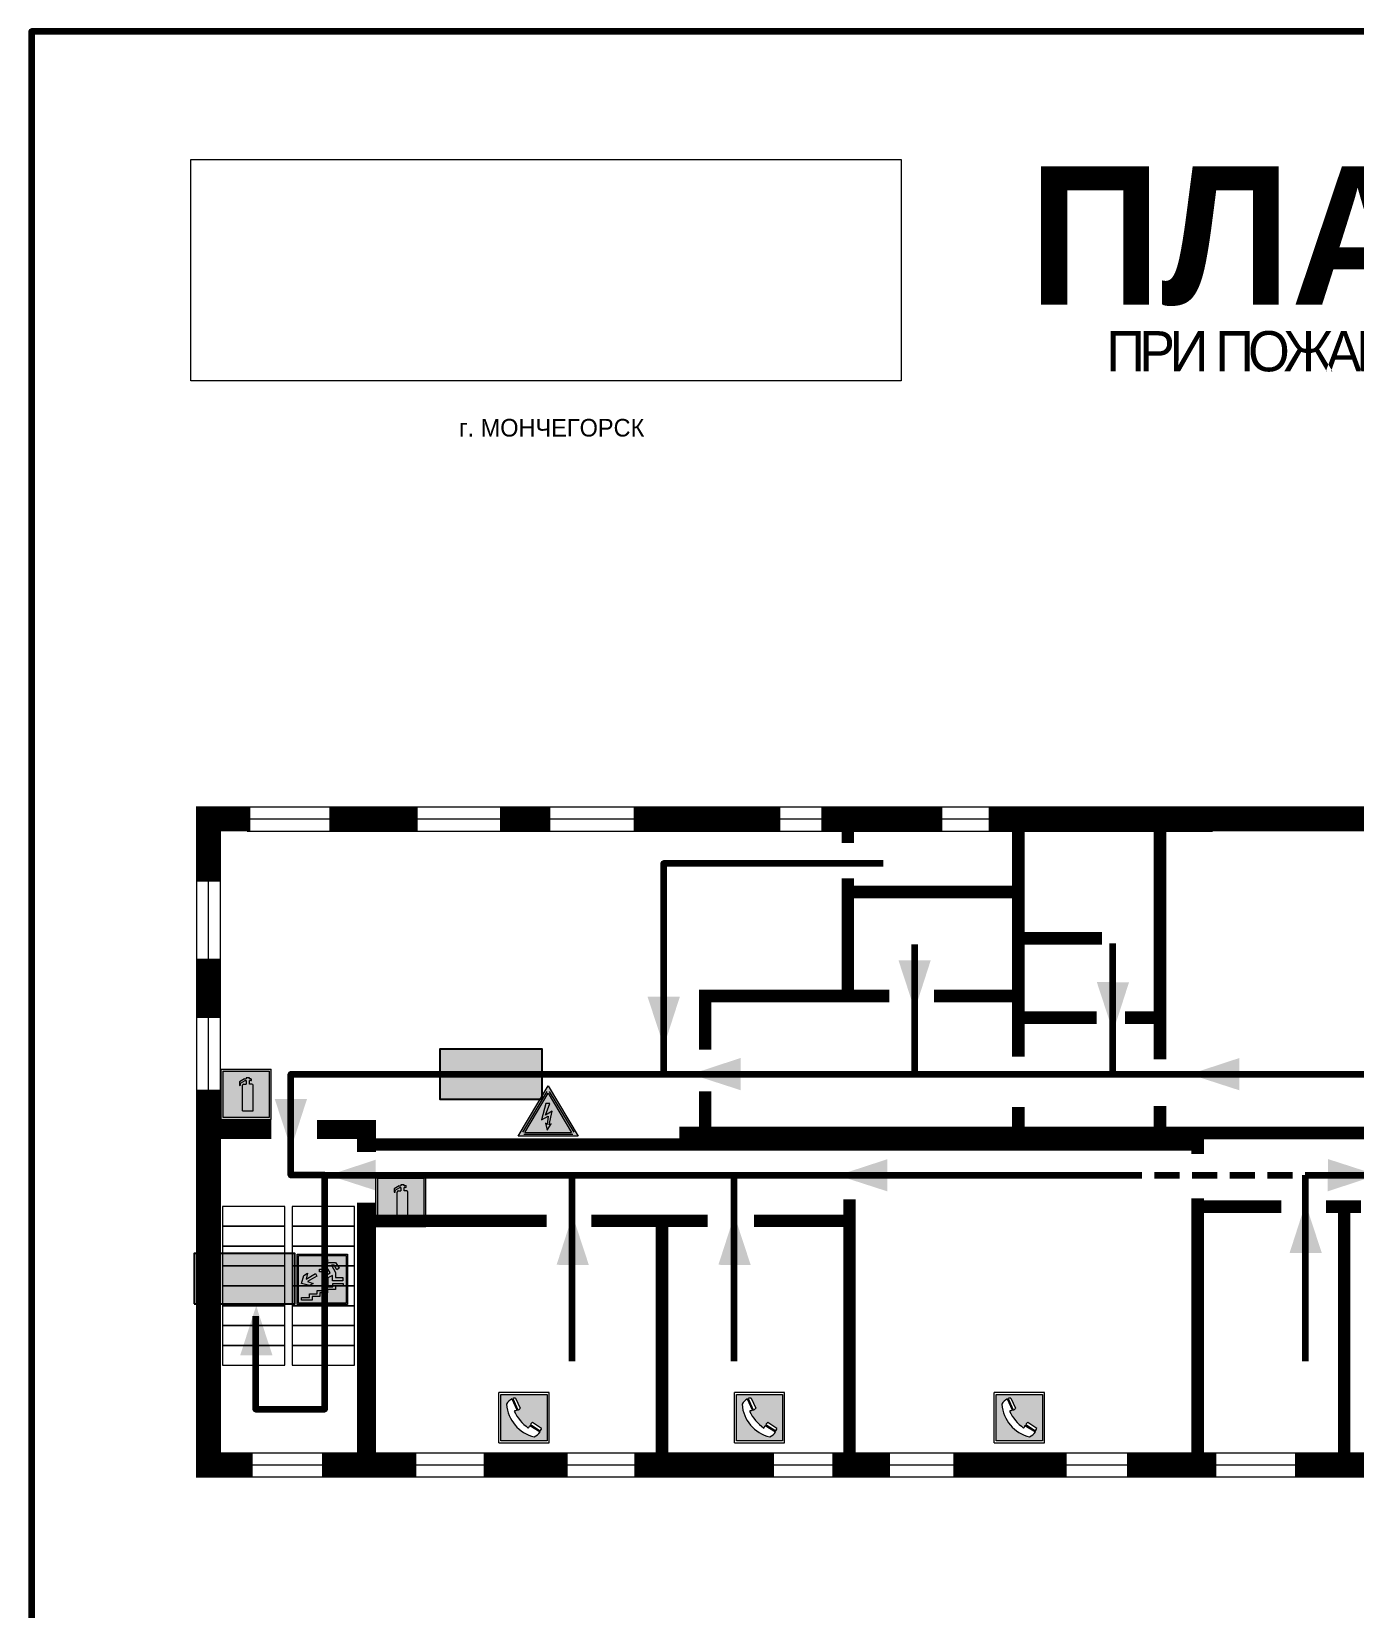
# Model space of a CAD drawing. Header units: millimetres. Extents: x 13114 to 67229, y 22859 to 38520.
# Drawn here: x 34549.8 to 34760.2, y 24830.2 to 25081.1 of the extents above; entities that cross this region are included whole.
import ezdxf

# ---------------------------------------------------------------- set-up
doc = ezdxf.new("R2010")
doc.units = ezdxf.units.MM
doc.linetypes.add('{ Wide Dash }', pattern=[12, 4, -2, 4, -2])
doc.layers.add('План_Штампы', color=7, linetype='Continuous')
doc.styles.add('обычный', font='arial.ttf')
picture_1 = doc.add_image_def('image1.jpg', size_in_pixel=(337, 105))

# ---------------------------------------------------------------- blocks, each defined once
blk = doc.blocks.new('A$C7B4425F7')
at = {"true_color": 0xffffff}
blk.add_hatch(color=7, dxfattribs=at).paths.add_polyline_path([(0, 0), (-16, 0), (-16, -8), (0, -8)])
h = blk.add_hatch(color=126)
h.paths.add_polyline_path([(-0.2, -0.2), (-15.8, -0.2), (-15.8, -7.8), (-0.2, -7.8)])
h.paths.add_polyline_path([(-11.76, -2.03), (-11.76, -3.66), (-11.17, -3.66, -0.568275), (-11.17, -6.18), (-12.58, -6.18), (-12.58, -2.03)], flags=16)
h.paths.add_polyline_path([(-13.33, -4.12, -0.495768), (-13.59, -6.18), (-15.03, -6.18), (-15.03, -2.03), (-13.59, -2.03, -0.487973)], flags=16)
h.paths.add_polyline_path([(-10.25, -2.03), (-9.48, -2.03), (-9.48, -6.18), (-10.25, -6.18)], flags=16)
h.paths.add_polyline_path([(-13.84, -3.69), (-14.24, -3.69), (-14.24, -3.03), (-13.9, -3.03, -0.692621)], flags=0)
h.paths.add_polyline_path([(-9.15, -2.03), (-8.4, -2.03), (-8.04, -3.07), (-7.68, -2.03), (-6.93, -2.03), (-7.64, -4.1), (-6.93, -6.18), (-7.68, -6.18), (-8.04, -5.14), (-8.4, -6.18), (-9.15, -6.18), (-8.44, -4.1)], flags=16)
h.paths.add_polyline_path([(-11.76, -4.46), (-11.42, -4.46, -0.692621), (-11.36, -5.12), (-11.76, -5.12)], flags=0)
h.paths.add_polyline_path([(-13.9, -5.2), (-14.24, -5.2), (-14.24, -4.55), (-13.84, -4.55, -0.708038)], flags=0)
edge = h.paths.add_edge_path(flags=16)
edge.add_ellipse((-5.51, -4.08), major_axis=(0, 2.05), ratio=0.586184, start_angle=0, end_angle=360)
edge = h.paths.add_edge_path(flags=0)
edge.add_ellipse((-5.51, -4.08), major_axis=(0, 1.14), ratio=0.454828, start_angle=0, end_angle=360)
h.paths.add_polyline_path([(-4.13, -4.96, 0.377264), (-3.48, -4.52, 0.0555), (-3.16, -2.03), (-1.66, -2.03), (-1.66, -4.96), (-0.96, -4.96), (-0.96, -7.01), (-1.75, -7.01), (-1.75, -6.18), (-3.3, -6.18), (-3.3, -7.02), (-4.13, -7.02)], flags=16)
h.paths.add_polyline_path([(-2.73, -2.91), (-2.28, -2.91), (-2.28, -4.96), (-3.05, -4.96, 0.079136)], flags=0)
at = {"color": 126}
blk.add_lwpolyline([(-16, -8), (0, -8), (0, 0), (-16, 0)], close=True, dxfattribs=at)
blk = doc.blocks.new('вниз 3')
at = {"lineweight": 0, "true_color": 0xffffff}
h = blk.add_hatch(color=7, dxfattribs=at)
h.dxf.hatch_style = 1
h.paths.add_polyline_path([(40997.5, -4475.69), (40997.25, -4475.28), (40995.76, -4476.15), (40995.97, -4475.23), (40995.39, -4475.56), (40995.05, -4476.83), (40996.33, -4477.17), (40996.91, -4476.83), (40996, -4476.55)], flags=0)
h.paths.add_polyline_path([(40999.81, -4473.95), (41000.22, -4473.95), (41000.64, -4474.67), (41001.03, -4474.43), (41000.46, -4473.49), (41000.42, -4473.49), (40999.43, -4473.49), (40998.68, -4473.92), (40998.68, -4474.57), (40997.88, -4474.57), (40997.88, -4475), (40999.14, -4475), (40999.14, -4474.43), (40999.14, -4474.38), (40999.59, -4475.15), (40998.72, -4475.67), (40998.72, -4477.06), (40999.24, -4477.06), (40999.24, -4475.96), (40999.95, -4475.56), (40999.95, -4476.43), (41001.61, -4476.43), (41001.61, -4475.88), (41000.47, -4475.88), (41000.47, -4475.12)], flags=0)
h.paths.add_polyline_path([(40999.2, -4473.24, 1), (40998.35, -4473.24, 1)], flags=0)
h.paths.add_polyline_path([(41000.46, -4477.26), (41001.69, -4477.26), (41001.69, -4476.84), (41000.03, -4476.84), (41000.03, -4477.39), (40998.78, -4477.39), (40998.78, -4477.95), (40997.53, -4477.95), (40997.53, -4478.5), (40996.29, -4478.5), (40996.29, -4479.06), (40995.05, -4479.06), (40995.05, -4479.48), (40995.29, -4479.48), (40996.72, -4479.48), (40996.72, -4478.92), (40997.97, -4478.92), (40997.97, -4478.36), (40999.2, -4478.36), (40999.2, -4477.81), (41000.46, -4477.81)], flags=0)
h.paths.add_polyline_path([(41002.37, -4472.17), (40994.37, -4472.17), (40994.37, -4480.17), (41002.37, -4480.17)])
h.paths.add_polyline_path([(41002.16, -4479.96), (40994.57, -4479.96), (40994.57, -4472.37), (41002.16, -4472.37)], flags=16)
h.paths.add_polyline_path([(41001.61, -4475.88), (41001.61, -4476.43), (40999.95, -4476.43), (40999.95, -4475.56), (40999.24, -4475.96), (40999.24, -4477.06), (40998.72, -4477.06), (40998.72, -4475.67), (40999.59, -4475.15), (40999.14, -4474.38), (40999.14, -4474.43), (40999.14, -4475), (40997.88, -4475), (40997.88, -4474.57), (40998.68, -4474.57), (40998.68, -4473.92), (40999.43, -4473.49), (41000.42, -4473.49), (41000.46, -4473.49), (41001.03, -4474.43), (41000.64, -4474.67), (41000.22, -4473.95), (40999.81, -4473.95), (41000.47, -4475.12), (41000.47, -4475.88)], flags=0)
h.paths.add_polyline_path([(41001.69, -4476.84), (41001.69, -4477.26), (41000.46, -4477.26), (41000.46, -4477.81), (40999.2, -4477.81), (40999.2, -4478.36), (40997.97, -4478.36), (40997.97, -4478.92), (40996.72, -4478.92), (40996.72, -4479.48), (40995.05, -4479.48), (40995.05, -4479.06), (40996.29, -4479.06), (40996.29, -4478.5), (40997.53, -4478.5), (40997.53, -4477.95), (40998.78, -4477.95), (40998.78, -4477.39), (41000.03, -4477.39), (41000.03, -4476.84)], flags=0)
h.paths.add_polyline_path([(40998.35, -4473.24, -1), (40999.2, -4473.24, -1)], flags=0)
h.paths.add_polyline_path([(40997.5, -4475.69), (40996, -4476.55), (40996.91, -4476.83), (40996.33, -4477.17), (40995.05, -4476.83), (40995.39, -4475.56), (40995.97, -4475.23), (40995.76, -4476.15), (40997.25, -4475.28)], flags=0)
at = {"lineweight": 0}
h = blk.add_hatch(color=126, dxfattribs=at)
h.dxf.hatch_style = 1
h.paths.add_polyline_path([(41002.16, -4472.37), (40994.57, -4472.37), (40994.57, -4479.96), (41002.16, -4479.96)])
h.paths.add_polyline_path([(40995.97, -4475.23), (40995.76, -4476.15), (40997.25, -4475.28), (40997.5, -4475.69), (40996, -4476.55), (40996.91, -4476.83), (40996.33, -4477.17), (40995.05, -4476.83), (40995.39, -4475.56)], flags=16)
h.paths.add_polyline_path([(40997.88, -4474.57), (40998.68, -4474.57), (40998.68, -4473.92), (40999.43, -4473.49), (41000.42, -4473.49), (41000.46, -4473.49), (41001.03, -4474.43), (41000.64, -4474.67), (41000.22, -4473.95), (40999.81, -4473.95), (41000.47, -4475.12), (41000.47, -4475.88), (41001.61, -4475.88), (41001.61, -4476.43), (40999.95, -4476.43), (40999.95, -4475.56), (40999.24, -4475.96), (40999.24, -4477.06), (40998.72, -4477.06), (40998.72, -4475.67), (40999.59, -4475.15), (40999.14, -4474.38), (40999.14, -4474.43), (40999.14, -4475), (40997.88, -4475)], flags=16)
h.paths.add_polyline_path([(40998.35, -4473.24, -1), (40999.2, -4473.24, -1)], flags=16)
h.paths.add_polyline_path([(40997.53, -4477.95), (40998.78, -4477.95), (40998.78, -4477.39), (41000.03, -4477.39), (41000.03, -4476.84), (41001.69, -4476.84), (41001.69, -4477.26), (41000.46, -4477.26), (41000.46, -4477.81), (40999.2, -4477.81), (40999.2, -4478.36), (40997.97, -4478.36), (40997.97, -4478.92), (40996.72, -4478.92), (40996.72, -4479.48), (40995.05, -4479.48), (40995.05, -4479.06), (40996.29, -4479.06), (40996.29, -4478.5), (40997.53, -4478.5)], flags=16)
at = {"lineweight": 0, "true_color": 0xffffff}
h = blk.add_hatch(color=7, dxfattribs=at)
h.dxf.hatch_style = 1
h.paths.add_polyline_path([(40999.2, -4473.24, 1), (40998.35, -4473.24, 1)])
h.paths.add_polyline_path([(40999.81, -4473.95), (41000.22, -4473.95), (41000.64, -4474.67), (41001.03, -4474.43), (41000.46, -4473.49), (41000.42, -4473.49), (40999.43, -4473.49), (40998.68, -4473.92), (40998.68, -4474.57), (40997.88, -4474.57), (40997.88, -4475), (40999.14, -4475), (40999.14, -4474.43), (40999.14, -4474.38), (40999.59, -4475.15), (40998.72, -4475.67), (40998.72, -4477.06), (40999.24, -4477.06), (40999.24, -4475.96), (40999.95, -4475.56), (40999.95, -4476.43), (41001.61, -4476.43), (41001.61, -4475.88), (41000.47, -4475.88), (41000.47, -4475.12)])
h.paths.add_polyline_path([(40999.2, -4477.81), (41000.46, -4477.81), (41000.46, -4477.26), (41001.69, -4477.26), (41001.69, -4476.84), (41000.03, -4476.84), (41000.03, -4477.39), (40998.78, -4477.39), (40998.78, -4477.95), (40997.53, -4477.95), (40997.53, -4478.5), (40996.29, -4478.5), (40996.29, -4479.06), (40995.05, -4479.06), (40995.05, -4479.48), (40995.29, -4479.48), (40996.72, -4479.48), (40996.72, -4478.92), (40997.97, -4478.92), (40997.97, -4478.36), (40999.2, -4478.36)])
h.paths.add_polyline_path([(40997.5, -4475.69), (40997.25, -4475.28), (40995.76, -4476.15), (40995.97, -4475.23), (40995.39, -4475.56), (40995.05, -4476.83), (40996.33, -4477.17), (40996.91, -4476.83), (40996, -4476.55)])
at = {"color": 126, "lineweight": 0}
for points in [[(40994.37, -4472.17), (41002.37, -4472.17), (41002.37, -4480.17), (40994.37, -4480.17)], [(40994.57, -4472.37), (41002.16, -4472.37), (41002.16, -4479.96), (40994.57, -4479.96)]]:
    blk.add_lwpolyline(points, close=True, dxfattribs=at)
for points in [[(40999.14, -4474.43), (40999.14, -4475), (40997.88, -4475), (40997.88, -4474.57), (40998.68, -4474.57), (40998.68, -4473.92), (40999.43, -4473.49), (41000.42, -4473.49), (41000.46, -4473.49), (41001.03, -4474.43), (41000.64, -4474.67), (41000.22, -4473.95), (40999.81, -4473.95), (41000.47, -4475.12), (41000.47, -4475.88), (41001.61, -4475.88), (41001.61, -4476.43), (40999.95, -4476.43), (40999.95, -4475.56), (40999.24, -4475.96), (40999.24, -4477.06), (40998.72, -4477.06), (40998.72, -4475.67), (40999.59, -4475.15), (40999.14, -4474.38), (40999.14, -4474.43)], [(40995.05, -4476.83), (40995.39, -4475.56), (40995.97, -4475.23), (40995.76, -4476.15), (40997.25, -4475.28), (40997.5, -4475.69), (40996, -4476.55), (40996.91, -4476.83), (40996.33, -4477.17), (40995.05, -4476.83)], [(40995.29, -4479.48), (40995.05, -4479.48), (40995.05, -4479.06), (40996.29, -4479.06), (40996.29, -4478.5), (40997.53, -4478.5), (40997.53, -4477.95), (40998.78, -4477.95), (40998.78, -4477.39), (41000.03, -4477.39), (41000.03, -4476.84), (41001.69, -4476.84), (41001.69, -4477.26), (41000.46, -4477.26), (41000.46, -4477.81), (40999.2, -4477.81), (40999.2, -4478.36), (40997.97, -4478.36), (40997.97, -4478.92), (40996.72, -4478.92), (40996.72, -4479.48), (40995.05, -4479.48)]]:
    blk.add_lwpolyline(points, dxfattribs=at)
blk.add_circle((40998.77, -4473.24), 0.426, dxfattribs=at)
blk = doc.blocks.new('A$C3AD82952')
at = {"true_color": 0xf5f5ff}
h = blk.add_hatch(color=7, dxfattribs=at)
h.dxf.hatch_style = 1
h.paths.add_polyline_path([(8.21, 8.73, 0.414214), (7.89, 9.05), (7.22, 9.05), (7.22, 9.92), (7.59, 9.92, 1), (7.57, 10.36), (7.22, 10.36), (7.22, 10.6), (6.43, 10.6), (6.43, 10.36), (6.01, 10.36), (4.74, 9.59), (4.74, 8.69), (4.98, 8.73), (4.98, 9.26), (6.12, 9.91), (6.43, 9.91), (6.43, 9.05), (5.76, 9.05, 0.414214), (5.44, 8.73), (5.44, 2.2), (8.21, 2.2)], flags=0)
h.paths.add_polyline_path([(12.8, 12.8), (0, 12.8), (0, 0), (12.8, 0)])
h.paths.add_polyline_path([(0.51, 12.29), (12.29, 12.29), (12.29, 0.51), (0.51, 0.51)], flags=16)
h.paths.add_polyline_path([(4.74, 9.59), (6.01, 10.36), (6.43, 10.36), (6.43, 10.6), (7.22, 10.6), (7.22, 10.36), (7.59, 10.36, -0.94586), (7.59, 9.92), (7.22, 9.92), (7.22, 9.05), (7.89, 9.05, -0.414214), (8.21, 8.73), (8.21, 2.2), (5.44, 2.2), (5.44, 8.73, -0.414214), (5.76, 9.05), (6.43, 9.05), (6.43, 9.91), (6.12, 9.91), (4.98, 9.26), (4.98, 8.73), (4.74, 8.69)], flags=0)
h = blk.add_hatch(color=242)
h.dxf.hatch_style = 1
h.paths.add_polyline_path([(12.29, 12.29), (0.51, 12.29), (0.51, 0.51), (12.29, 0.51)])
h.paths.add_polyline_path([(4.74, 8.69), (4.74, 9.59), (6.01, 10.36), (6.43, 10.36), (6.43, 10.6), (7.22, 10.6), (7.22, 10.36), (7.59, 10.36, -0.94586), (7.59, 9.92), (7.22, 9.92), (7.22, 9.05), (7.89, 9.05, -0.414214), (8.21, 8.73), (8.21, 2.2), (5.44, 2.2), (5.44, 8.73, -0.414214), (5.76, 9.05), (6.43, 9.05), (6.43, 9.91), (6.12, 9.91), (4.98, 9.26), (4.98, 8.73)], flags=16)
h = blk.add_hatch(color=7, dxfattribs=at)
h.dxf.hatch_style = 1
h.paths.add_polyline_path([(8.21, 8.73, 0.414214), (7.89, 9.05), (7.22, 9.05), (7.22, 9.92), (7.59, 9.92, 1), (7.57, 10.36), (7.22, 10.36), (7.22, 10.6), (6.43, 10.6), (6.43, 10.36), (6.01, 10.36), (4.74, 9.59), (4.74, 8.69), (4.98, 8.73), (4.98, 9.26), (6.12, 9.91), (6.43, 9.91), (6.43, 9.05), (5.76, 9.05, 0.414214), (5.44, 8.73), (5.44, 2.2), (8.21, 2.2)])
at = {"color": 242, "lineweight": 5}
for p, q in [((0, 0), (0, 12.8)), ((0, 12.8), (12.8, 12.8)), ((12.8, 0), (12.8, 12.8)), ((6.01, 10.36), (4.74, 9.59)), ((4.74, 9.59), (4.74, 8.69)), ((4.74, 8.69), (4.98, 8.73)), ((4.98, 9.26), (6.12, 9.91)), ((4.98, 8.73), (4.98, 9.26)), ((5.44, 2.2), (5.44, 8.73)), ((5.76, 9.05), (6.43, 9.05)), ((6.01, 10.36), (6.43, 10.36)), ((6.12, 9.91), (6.43, 9.91)), ((7.22, 10.6), (6.43, 10.6)), ((6.43, 10.6), (6.43, 10.36)), ((6.43, 9.91), (6.43, 9.05)), ((7.22, 10.36), (7.22, 10.6)), ((7.59, 10.36), (7.22, 10.36)), ((7.22, 9.05), (7.22, 9.92)), ((7.59, 9.92), (7.22, 9.92)), ((7.89, 9.05), (7.22, 9.05)), ((8.21, 2.2), (8.21, 8.73)), ((0, 0), (12.8, 0)), ((5.44, 2.2), (8.21, 2.2))]:
    blk.add_line(p, q, dxfattribs=at)
blk.add_lwpolyline([(0.51, 12.29), (12.29, 12.29), (12.29, 0.51), (0.51, 0.51)], close=True, dxfattribs=at)
for centre, radius, start, end in [((5.76, 8.73), 0.32, 90, 180), ((7.58, 10.14), 0.223, 273.1875, 86.8125), ((7.89, 8.73), 0.32, 0, 90)]:
    blk.add_arc(centre, radius, start, end, dxfattribs=at)
blk = doc.blocks.new('A$C3E6D3DDE')
at = {"lineweight": 5}
h = blk.add_hatch(color=40, dxfattribs=at)
h.paths.add_polyline_path([(24.1, 1.45), (16.46, -11.35), (31.74, -11.35)])
h.paths.add_polyline_path([(24.09, -0.46), (30.03, -10.41), (18.14, -10.41)], flags=16)
h.paths.add_polyline_path([(24.54, -3.08), (23.41, -6.02), (25.13, -5.01), (24.33, -8.5), (24.82, -8.27), (23.79, -9.86), (23.4, -8.04), (23.8, -8.43), (24.04, -6.29), (22.39, -7.25), (23.44, -3.08)], flags=0)
h = blk.add_hatch(color=256, dxfattribs=at)
h.paths.add_polyline_path([(24.37, 0.03, 0.567511), (23.82, 0.03), (17.59, -10.4, 0.582454), (17.86, -10.88), (30.32, -10.88, 0.582149), (30.6, -10.4)])
h.paths.add_polyline_path([(24.09, -0.46), (18.14, -10.41), (30.03, -10.41)], flags=16)
h.paths.add_polyline_path([(24.54, -3.08), (23.41, -6.02), (25.13, -5.01), (24.33, -8.5), (24.82, -8.27), (23.79, -9.86), (23.4, -8.04), (23.8, -8.43), (24.04, -6.29), (22.39, -7.25), (23.44, -3.08)], flags=0)
h = blk.add_hatch(color=40, dxfattribs=at)
h.paths.add_polyline_path([(24.09, -0.46), (18.14, -10.41), (30.03, -10.41)])
h.paths.add_polyline_path([(24.82, -8.27), (23.79, -9.86), (23.4, -8.04), (23.8, -8.43), (24.04, -6.29), (22.39, -7.25), (23.44, -3.08), (24.54, -3.08), (23.41, -6.02), (25.13, -5.01), (24.33, -8.5)], flags=16)
at = {"color": 40, "lineweight": 5}
for p, q in [((16.46, -11.35), (24.1, 1.45)), ((24.1, 1.45), (31.74, -11.35))]:
    blk.add_line(p, q, dxfattribs=at)
at = {"lineweight": 5}
for p, q in [((17.59, -10.4), (23.82, 0.03)), ((24.37, 0.03), (30.6, -10.4)), ((18.14, -10.41), (24.09, -0.46)), ((23.44, -3.08), (22.39, -7.25)), ((23.41, -6.02), (24.54, -3.08)), ((24.54, -3.08), (23.44, -3.08)), ((24.09, -0.46), (30.03, -10.41)), ((22.39, -7.25), (24.04, -6.29)), ((25.13, -5.01), (23.41, -6.02)), ((24.04, -6.29), (23.8, -8.43)), ((24.33, -8.5), (25.13, -5.01)), ((17.86, -10.88), (30.32, -10.88)), ((18.14, -10.41), (30.03, -10.41)), ((23.8, -8.43), (23.4, -8.04)), ((23.4, -8.04), (23.79, -9.86)), ((23.79, -9.86), (24.82, -8.27)), ((24.82, -8.27), (24.33, -8.5))]:
    blk.add_line(p, q, dxfattribs=at)
at = {"color": 50, "lineweight": 5}
blk.add_line((31.74, -11.35), (16.46, -11.35), dxfattribs=at)
blk = doc.blocks.new('A$C456E1F9C')
at = {"lineweight": 5}
h = blk.add_hatch(color=242, dxfattribs=at)
h.paths.add_polyline_path([(0.51, -1.47), (0.51, -13.26), (12.29, -13.26), (12.29, -1.47)])
h.paths.add_polyline_path([(5.42, -4.95, -0.254479), (4.78, -5.4), (3.52, -2.53, -0.209735), (4.23, -2.4)], flags=16)
h.paths.add_polyline_path([(8.53, -8.6), (10.87, -10.17), (10.54, -10.76), (8.03, -9.13, -0.192251)], flags=16)
h.paths.add_polyline_path([(4.61, -5.49, 0.005518), (3.87, -5.72, 0.128647), (7.49, -10.01, 0.00809), (7.83, -9.33), (10.47, -10.97, -0.16736), (8.99, -12.25, -0.327862), (1.95, -3.95, -0.166952), (3.36, -2.62)], flags=16)
at = {"color": 242, "lineweight": 5}
for p, q in [((0, -13.77), (0, -0.97)), ((12.8, -0.97), (0, -0.97)), ((4.61, -5.49), (3.36, -2.62)), ((3.52, -2.53), (4.78, -5.4)), ((4.23, -2.4), (5.42, -4.95)), ((12.8, -13.77), (12.8, -0.97)), ((7.83, -9.33), (10.47, -10.97)), ((8.03, -9.13), (10.54, -10.76)), ((10.81, -10.12), (8.53, -8.6)), ((10.54, -10.76), (10.8, -10.3)), ((10.8, -10.3), (10.81, -10.12)), ((0, -13.77), (12.8, -13.77))]:
    blk.add_line(p, q, dxfattribs=at)
blk.add_lwpolyline([(0.51, -1.47), (12.29, -1.47), (12.29, -13.26), (0.51, -13.26)], close=True, dxfattribs=at)
for centre, radius, start, end in [((4.59, -5.34), 2.99, 114.2845, 152.1974), ((11.12, -3.31), 9.19, 183.9915, 256.6009), ((4.02, -3.27), 0.891, 76.3284, 123.7092), ((14.98, -39.1), 35.17, 107.1487, 108.4135), ((13.86, -0.94), 11.08, 205.5536, 234.8762), ((4.68, -4.59), 0.824, 276.9621, 334.0723), ((-13.31, 0.8), 23.44, 332.5487, 334.4027), ((8.94, -9.5), 0.989, 114.4092, 157.9388), ((7.87, -9.46), 3, 291.9291, 329.9329)]:
    blk.add_arc(centre, radius, start, end, dxfattribs=at)
blk = doc.blocks.new('A$C32E8229D')
at = {"true_color": 0xffffff}
blk.add_hatch(color=7, dxfattribs=at).paths.add_polyline_path([(0, 0), (0, -8), (16, -8), (16, 0)])
h = blk.add_hatch(color=126)
h.paths.add_polyline_path([(0.2, -0.2), (15.8, -0.2), (15.8, -7.8), (0.2, -7.8)])
h.paths.add_polyline_path([(13.49, -2.05), (12.08, -2.05), (11.37, -2.63, 0.162397), (11.29, -2.84), (11.29, -3.63), (10.35, -3.63), (10.35, -4.05), (11.68, -4.05), (11.68, -3.48), (12.26, -4.28), (11.29, -5.1), (11.29, -6.78), (11.85, -6.78), (11.85, -5.44), (12.8, -4.64), (12.8, -5.94), (14.46, -5.94), (14.46, -5.39), (13.45, -5.39), (13.45, -3.97), (12.46, -2.59), (13.15, -2.59), (13.69, -3.34), (14.18, -3)], flags=16)
h.paths.add_polyline_path([(10.74, -1.82, 1), (11.8, -1.82, 1)], flags=16)
h.paths.add_polyline_path([(9.39, -3.59), (5.99, -3.59), (6.56, -3.03), (5.91, -3.03), (5.1, -3.83), (5.91, -4.64), (6.56, -4.64), (5.99, -4.09), (9.39, -4.09)], flags=16)
h.paths.add_polyline_path([(4.29, -1.08), (1.72, -1.08), (1.72, -6.6), (4.29, -6.6)], flags=16)
at = {"color": 126}
blk.add_lwpolyline([(16, -8), (0, -8), (0, 0), (16, 0)], close=True, dxfattribs=at)

msp = doc.modelspace()

# ---------------------------------------------------------------- linework, layer by layer
at = {"color": 6, "lineweight": 100}
msp.add_lwpolyline([(34549.77, 24686.07), (35149.77, 24686.07), (35149.77, 25081.07), (34549.77, 25081.07)], close=True, dxfattribs=at)
at = {"lineweight": 100}
for points, const_width in [([(34577.96, 24946.35), (34577.96, 24955.76), (34584.38, 24955.76)], 4), ([(34584.38, 24955.76), (34584.62, 24955.76)], 4), ([(34597.17, 24955.76), (34611.23, 24955.76)], 4), ([(34624.34, 24955.76), (34632.39, 24955.76)], 4), ([(34645.63, 24955.76), (34668.97, 24955.76)], 4), ([(34675.52, 24955.76), (34694.77, 24955.76)], 4), ([(34702.14, 24955.76), (35130.3, 24955.76), (35130.3, 24836.11), (35080.38, 24836.11), (35080.38, 24841.77)], 4), ([(34577.96, 24945.78), (34577.96, 24950.17)], 4), ([(34577.96, 24924.06), (34577.96, 24933.49)], 4), ([(34577.96, 24924.1), (34577.96, 24933.23)], 4), ([(34584.98, 24852.92), (34577.96, 24852.92), (34577.96, 24912.64)], 4), ([(34577.96, 24906.3), (34587.94, 24906.3)], 3), ([(34595.21, 24906.3), (34603.09, 24906.3), (34603.09, 24902.72)], 3), ([(34603.09, 24894.66), (34603.09, 24852.92)], 3), ([(34596, 24852.92), (34611.05, 24852.92)], 4), ([(34621.78, 24852.92), (34635.13, 24852.92)], 4), ([(34645.73, 24852.92), (34667.98, 24852.92)], 4), ([(34677.27, 24852.92), (34686.43, 24852.92)], 4), ([(34696.51, 24852.92), (34714.56, 24852.92)], 4), ([(34724.17, 24852.92), (34738.43, 24852.92)], 4), ([(34750.94, 24852.92), (34768.8, 24852.92)], 4)]:
    msp.add_lwpolyline(points, dxfattribs=dict(at, const_width=const_width))
at = {"lineweight": 0}
for points in [[(34584.12, 24957.68), (34737.85, 24957.68)], [(34584.09, 24953.8), (34737.82, 24953.8)], [(34584.38, 24955.76), (34738.11, 24955.76)], [(34577.96, 24912.64), (34577.96, 24948.43)], [(34576.1, 24912.51), (34576.1, 24948.3)], [(34579.87, 24912.41), (34579.87, 24948.21)], [(34584.82, 24854.82), (35067.44, 24854.82)], [(34584.8, 24851.01), (35067.41, 24851.01)], [(34584.98, 24852.92), (35067.59, 24852.92)]]:
    msp.add_lwpolyline(points, dxfattribs=at)
at = {"lineweight": 0, "const_width": 2}
for points in [[(34679.73, 24951.92), (34679.73, 24955.94)], [(34706.87, 24927.56), (34706.87, 24956.23)], [(34723.85, 24924.12), (34729.45, 24924.12), (34729.45, 24917.49), (34729.45, 24954.64)], [(34679.73, 24927.56), (34679.73, 24946.3)], [(34679.73, 24944.1), (34706.87, 24944.1)], [(34706.87, 24936.75), (34720.21, 24936.75)], [(34657.02, 24918.99), (34657.02, 24927.56), (34686.35, 24927.56)], [(34693.47, 24927.56), (34706.87, 24927.56), (34706.87, 24917.91)], [(34706.87, 24924.12), (34719.35, 24924.12)], [(34657.02, 24905.77), (34657.02, 24912.36)], [(34706.87, 24905.77), (34706.87, 24909.9)], [(34729.45, 24905.77), (34729.45, 24910.03)], [(34652.91, 24905.77), (34675.19, 24905.77)], [(34670.91, 24905.77), (34864.66, 24905.77)], [(34735.44, 24905.77), (34735.44, 24902.43)], [(34603.11, 24903.92), (34670.91, 24903.92)], [(34670.91, 24903.92), (34735.44, 24903.92)], [(34664.78, 24891.77), (34680.01, 24891.77), (34680.01, 24895.2), (34680.01, 24852.69)], [(34735.44, 24895.38), (34735.44, 24853.89)], [(34735.44, 24894.01), (34748.75, 24894.01)], [(34755.87, 24894.01), (34761.43, 24894.01)], [(34758.76, 24894.01), (34758.76, 24885.69)], [(34603.39, 24891.77), (34617.87, 24891.77)], [(34617.87, 24891.77), (34631.79, 24891.77)], [(34638.89, 24891.77), (34657.4, 24891.77)], [(34650.16, 24891.77), (34650.16, 24853.7)], [(34758.76, 24885.69), (34758.76, 24852.87)]]:
    msp.add_lwpolyline(points, dxfattribs=at)
at = {"color": 126, "lineweight": 100, "true_color": 0x008754}
for points in [[(34685.37, 24948.63), (34650.39, 24948.63), (34650.39, 24915.12)], [(34721.93, 24915.12), (34721.93, 24935.9)], [(34690.38, 24915.12), (34690.38, 24935.74)], [(34585.45, 24876.6), (34585.45, 24861.77), (34596.47, 24861.77), (34596.47, 24899.02), (34591.07, 24899.02), (34591.07, 24915.12), (35096.79, 24915.12)], [(34596.47, 24899.02), (34722.54, 24899.02)], [(34635.81, 24899.02), (34635.81, 24869.43)], [(34661.57, 24899.02), (34661.57, 24869.43)], [(34752.57, 24899.02), (34752.57, 24869.43)], [(34752.57, 24899.02), (34906.93, 24899.02)]]:
    msp.add_lwpolyline(points, dxfattribs=at)
at = {"color": 126, "linetype": '{ Wide Dash }', "lineweight": 100, "true_color": 0x008754}
msp.add_lwpolyline([(34722.54, 24899.02), (34752.57, 24899.02)], dxfattribs=at)
at = {"lineweight": 0}
for points in [[(34580.18, 24890.9), (34590.11, 24890.9), (34590.11, 24894.06), (34580.18, 24894.06)], [(34591.27, 24890.9), (34601.2, 24890.9), (34601.2, 24894.06), (34591.27, 24894.06)], [(34580.18, 24887.74), (34590.11, 24887.74), (34590.11, 24890.9), (34580.18, 24890.9)], [(34591.27, 24887.74), (34601.2, 24887.74), (34601.2, 24890.9), (34591.27, 24890.9)], [(34580.18, 24884.59), (34590.11, 24884.59), (34590.11, 24887.74), (34580.18, 24887.74)], [(34591.27, 24884.59), (34601.2, 24884.59), (34601.2, 24887.74), (34591.27, 24887.74)], [(34580.18, 24881.43), (34590.11, 24881.43), (34590.11, 24884.59), (34580.18, 24884.59)], [(34591.27, 24881.43), (34601.2, 24881.43), (34601.2, 24884.59), (34591.27, 24884.59)], [(34580.18, 24878.27), (34590.11, 24878.27), (34590.11, 24881.43), (34580.18, 24881.43)], [(34591.27, 24878.27), (34601.2, 24878.27), (34601.2, 24881.43), (34591.27, 24881.43)], [(34580.18, 24875.11), (34590.11, 24875.11), (34590.11, 24878.27), (34580.18, 24878.27)], [(34591.27, 24875.11), (34601.2, 24875.11), (34601.2, 24878.27), (34591.27, 24878.27)], [(34580.18, 24871.95), (34590.11, 24871.95), (34590.11, 24875.11), (34580.18, 24875.11)], [(34591.27, 24871.95), (34601.2, 24871.95), (34601.2, 24875.11), (34591.27, 24875.11)], [(34580.18, 24868.79), (34590.11, 24868.79), (34590.11, 24871.95), (34580.18, 24871.95)], [(34591.27, 24868.79), (34601.2, 24868.79), (34601.2, 24871.95), (34591.27, 24871.95)]]:
    msp.add_lwpolyline(points, close=True, dxfattribs=at)
at = {"layer": 'План_Штампы', "color": 126, "true_color": 0x008754}
for points in [[(34687.8, 24933.24), (34692.93, 24933.22), (34690.39, 24925.34)], [(34719.38, 24929.77), (34724.51, 24929.75), (34721.97, 24921.87)], [(34647.85, 24927.44), (34652.99, 24927.43), (34650.44, 24919.55)], [(34662.69, 24917.7), (34662.68, 24912.56), (34654.8, 24915.11)], [(34742.08, 24917.69), (34742.07, 24912.55), (34734.19, 24915.1)], [(34588.49, 24911.17), (34593.63, 24911.16), (34591.08, 24903.28)], [(34604.56, 24901.49), (34604.55, 24896.61), (34597.05, 24899.03)], [(34686.05, 24901.59), (34686.03, 24896.46), (34678.15, 24899.01)], [(34756.15, 24896.47), (34756.17, 24901.61), (34764.05, 24899.06)], [(34755.2, 24886.65), (34750.07, 24886.66), (34752.61, 24894.54)], [(34638.5, 24884.76), (34633.37, 24884.77), (34635.91, 24892.65)], [(34664.27, 24884.76), (34659.13, 24884.77), (34661.68, 24892.65)], [(34588.13, 24870.36), (34583, 24870.38), (34585.54, 24878.25)]]:
    msp.add_solid(points, dxfattribs=at)

# ---------------------------------------------------------------- block references
at = {"xscale": 0.625, "yscale": 0.625, "zscale": 0.625}
for name, p in [('A$C3AD82952', (34579.94, 24907.89)), ('A$C3E6D3DDE', (34616.98, 24912.36)), ('A$C3AD82952', (34604.57, 24890.89)), ('A$C456E1F9C', (34624.19, 24865.05)), ('A$C456E1F9C', (34661.68, 24865.05)), ('A$C456E1F9C', (34703.05, 24865.05))]:
    msp.add_blockref(name, p, dxfattribs=at)
at = {"color": 126, "true_color": 0x008754}
msp.add_blockref('вниз 3', (-6402.28, 29358.65), dxfattribs=at)
at = {"layer": 'План_Штампы', "color": 126, "true_color": 0x008754, "xscale": 1.012510887696, "yscale": 1.012510887696, "zscale": 1.012510887696, "rotation": 359.9978653237144}
msp.add_blockref('A$C32E8229D', (34614.83, 24919.17), dxfattribs=at)
at = {"layer": 'План_Штампы'}
msp.add_blockref('A$C7B4425F7', (34591.67, 24886.56), dxfattribs=at)

# ---------------------------------------------------------------- texts
at = {"lineweight": 0, "style": 'обычный'}
for s, insert, char_height, width, attachment_point in [('{\\fProxima Nova Rg|b1|i0|c204|p2;ПЛАН ЭВАКУАЦИИ}', (34708.5, 25059.62), 22, 493.8901, 1), ('\\pi-8.4,l8.4,t8.4;{\\fProxima Nova Rg|b0|i0|c204|p2;г. МОНЧЕГОРСК\\H1.1997x; }', (34632.58, 25017.99), 2.8, 126.6484, 5)]:
    msp.add_mtext(s, dxfattribs=dict(at, insert=insert, char_height=char_height, width=width, attachment_point=attachment_point))
at = {"color": 0, "lineweight": 0, "insert": (34858.36, 25033.56), "char_height": 8, "width": 449.2158, "attachment_point": 5, "style": 'обычный'}
msp.add_mtext('{\\fArial Black|b1|i0|c204|p34;\\H2x;\\T0.85;  \\fArial Narrow|b0|i0|c204|p34;\\H0.8x;\\W0.9;\\P\\fProxima Nova Rg|b0|i0|c204|p2;\\H0.5x;\\W1;\\C256;ПРИ ПОЖАРЕ  ИЛИ ДРУГИХ ЧРЕЗВЫЧАЙНЫХ СИТУАЦИЯХ  ИЗ ПОМЕЩЕНИЙ \\fProxima Nova Rg|b1|i0|c204|p2;\\H1.25x;\\P ЖДО ТЦ : АБК  2 ЭТАЖ}', dxfattribs=at)

# ---------------------------------------------------------------- pictures from other files: only their frames are drawn
at = {"color": 7, "lineweight": 0, "true_color": 0xf5f5ff}
image = msp.add_image(picture_1, insert=(34575.13, 25025.45), size_in_units=(113.11, 35.24), dxfattribs=at)
image.dxf.flags = 7

doc.saveas('drawing.dxf')
